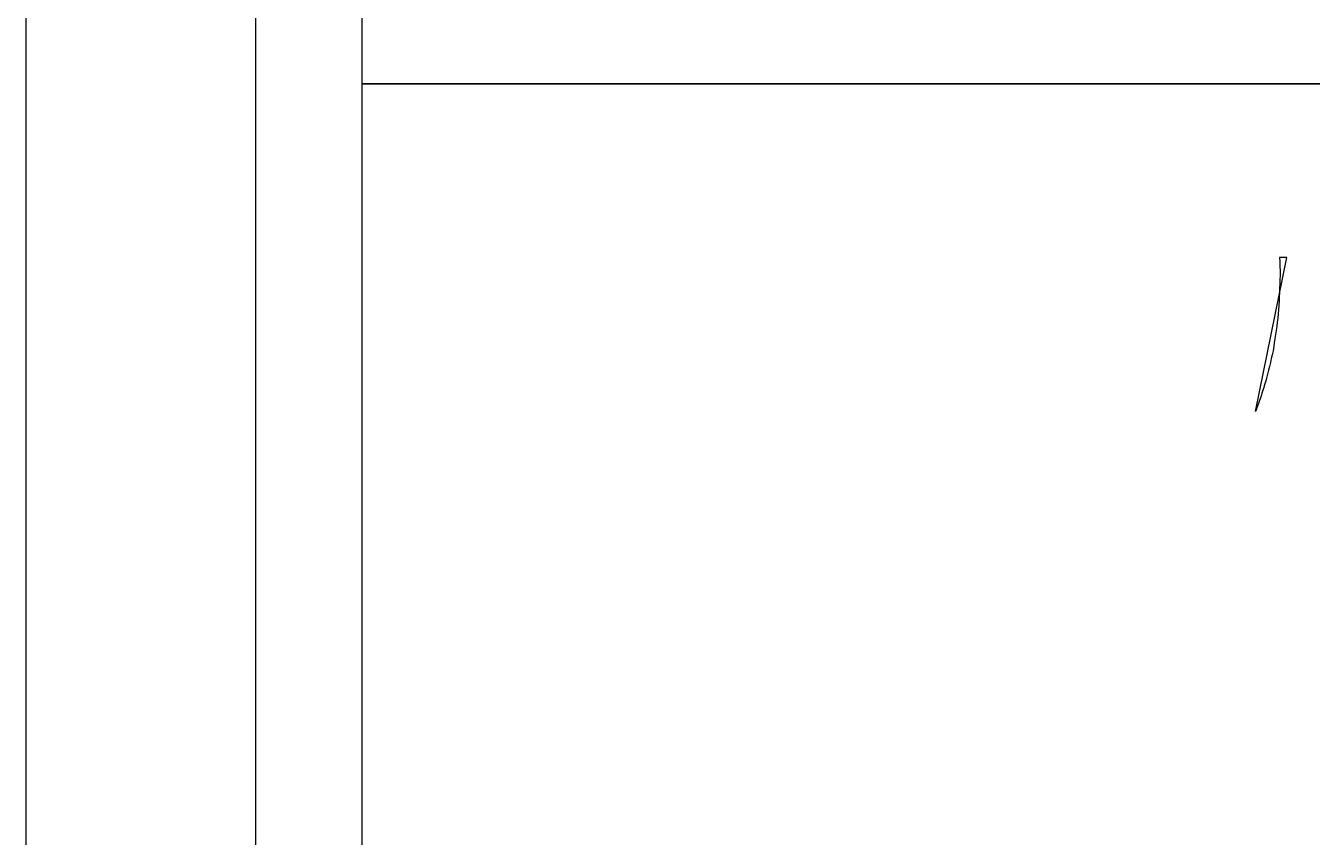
# Model space of a CAD drawing. Header units: centimetres. Extents: x -27 to -9, y -0.6 to 9.
# Drawn here: x -18.375 to -17.723, y 5.244 to 5.654 of the extents above; entities that cross this region are included whole.
import ezdxf

# ---------------------------------------------------------------- set-up
doc = ezdxf.new("R2010")
doc.units = ezdxf.units.CM
doc.header["$MEASUREMENT"] = 0
doc.layers.add('layer 1', color=7, linetype='Continuous')

msp = doc.modelspace()

# ---------------------------------------------------------------- linework, layer by layer
at = {"layer": 'layer 1', "color": 39}
for points, knots in [([(-18.37453, 8.99738), (-18.37453, 8.99738), (-8.9959, 8.99738), (-8.9959, 8.99738), (-8.9959, 8.99738), (-8.9959, 8.99738), (-8.9959, 4.42195), (-8.9959, 4.42195), (-8.9959, 4.42195), (-8.9959, 4.42195), (-18.37453, 4.42195), (-18.37453, 4.42195), (-18.37453, 4.42195), (-18.37453, 4.42195), (-18.37453, 8.99738), (-18.37453, 8.99738)], [0, 0, 0, 0, 0.2, 0.2, 0.2, 0.2, 0.4, 0.4, 0.4, 0.4, 0.6, 0.6, 0.6, 0.6, 1, 1, 1, 1]), ([(-18.25833, 8.86746), (-18.25833, 8.86746), (-9.11209, 8.86746), (-9.11209, 8.86746), (-9.11209, 8.86746), (-9.11209, 8.86746), (-9.11209, 4.52442), (-9.11209, 4.52442), (-9.11209, 4.52442), (-9.11209, 4.52442), (-18.25833, 4.52442), (-18.25833, 4.52442), (-18.25833, 4.52442), (-18.25833, 4.52442), (-18.25833, 8.86746), (-18.25833, 8.86746)], [0, 0, 0, 0, 0.2, 0.2, 0.2, 0.2, 0.4, 0.4, 0.4, 0.4, 0.6, 0.6, 0.6, 0.6, 1, 1, 1, 1]), ([(-17.73634, 5.62499), (-17.73634, 5.62499), (-17.58975, 5.62499), (-17.58975, 5.62499), (-17.58975, 5.62499), (-17.58975, 5.62499), (-17.11975, 5.62499), (-17.11975, 5.62499), (-17.11975, 5.62499), (-17.11975, 5.62499), (-17.11975, 6.70971), (-17.11975, 6.70971), (-17.11975, 6.70971), (-17.11975, 6.70971), (-17.58975, 6.70971), (-17.58975, 6.70971), (-17.58975, 6.70971), (-17.58975, 6.70971), (-17.73634, 6.70971), (-17.73634, 6.70971), (-17.73634, 6.70971), (-17.73634, 6.70971), (-18.20428, 6.70971), (-18.20428, 6.70971), (-18.20428, 6.70971), (-18.20428, 6.70971), (-18.20428, 5.62499), (-18.20428, 5.62499), (-18.20428, 5.62499), (-18.20428, 5.62499), (-17.73634, 5.62499), (-17.73634, 5.62499)], [0, 0, 0, 0, 0.111111, 0.111111, 0.111111, 0.111111, 0.222222, 0.222222, 0.222222, 0.222222, 0.333333, 0.333333, 0.333333, 0.333333, 0.444444, 0.444444, 0.444444, 0.444444, 0.555556, 0.555556, 0.555556, 0.555556, 0.666667, 0.666667, 0.666667, 0.666667, 0.777778, 0.777778, 0.777778, 0.777778, 1, 1, 1, 1]), ([(-17.73634, 4.54046), (-17.73634, 4.54046), (-17.58975, 4.54046), (-17.58975, 4.54046), (-17.58975, 4.54046), (-17.58975, 4.54046), (-17.11975, 4.54046), (-17.11975, 4.54046), (-17.11975, 4.54046), (-17.11975, 4.54046), (-17.11975, 5.62499), (-17.11975, 5.62499), (-17.11975, 5.62499), (-17.11975, 5.62499), (-17.58975, 5.62499), (-17.58975, 5.62499), (-17.58975, 5.62499), (-17.58975, 5.62499), (-17.73634, 5.62499), (-17.73634, 5.62499), (-17.73634, 5.62499), (-17.73634, 5.62499), (-18.20428, 5.62499), (-18.20428, 5.62499), (-18.20428, 5.62499), (-18.20428, 5.62499), (-18.20428, 4.54046), (-18.20428, 4.54046), (-18.20428, 4.54046), (-18.20428, 4.54046), (-17.73634, 4.54046), (-17.73634, 4.54046)], [0, 0, 0, 0, 0.111111, 0.111111, 0.111111, 0.111111, 0.222222, 0.222222, 0.222222, 0.222222, 0.333333, 0.333333, 0.333333, 0.333333, 0.444444, 0.444444, 0.444444, 0.444444, 0.555556, 0.555556, 0.555556, 0.555556, 0.666667, 0.666667, 0.666667, 0.666667, 0.777778, 0.777778, 0.777778, 0.777778, 1, 1, 1, 1]), ([(-17.75228, 5.45911), (-17.75228, 5.45911), (-17.75228, 5.45911), (-17.75228, 5.45911), (-17.75228, 5.45911), (-17.75228, 5.45911), (-17.75189, 5.45999), (-17.75189, 5.45999), (-17.75189, 5.45999), (-17.75189, 5.45999), (-17.7515, 5.46097), (-17.7515, 5.46097), (-17.7515, 5.46097), (-17.7515, 5.46097), (-17.7512, 5.46186), (-17.7512, 5.46186), (-17.7512, 5.46186), (-17.7512, 5.46186), (-17.75081, 5.46284), (-17.75081, 5.46284), (-17.75081, 5.46284), (-17.75081, 5.46284), (-17.75051, 5.46373), (-17.75051, 5.46373), (-17.75051, 5.46373), (-17.75051, 5.46373), (-17.75012, 5.46461), (-17.75012, 5.46461), (-17.75012, 5.46461), (-17.75012, 5.46461), (-17.74982, 5.4656), (-17.74982, 5.4656), (-17.74982, 5.4656), (-17.74982, 5.4656), (-17.74953, 5.46658), (-17.74953, 5.46658), (-17.74953, 5.46658), (-17.74953, 5.46658), (-17.74913, 5.46747), (-17.74913, 5.46747), (-17.74913, 5.46747), (-17.74913, 5.46747), (-17.74894, 5.46845), (-17.74894, 5.46845), (-17.74894, 5.46845), (-17.74894, 5.46845), (-17.74864, 5.46934), (-17.74864, 5.46934), (-17.74864, 5.46934), (-17.74864, 5.46934), (-17.74835, 5.47032), (-17.74835, 5.47032), (-17.74835, 5.47032), (-17.74835, 5.47032), (-17.74805, 5.47121), (-17.74805, 5.47121), (-17.74805, 5.47121), (-17.74805, 5.47121), (-17.74776, 5.47219), (-17.74776, 5.47219), (-17.74776, 5.47219), (-17.74776, 5.47219), (-17.74746, 5.47317), (-17.74746, 5.47317), (-17.74746, 5.47317), (-17.74746, 5.47317), (-17.74717, 5.47416), (-17.74717, 5.47416), (-17.74717, 5.47416), (-17.74717, 5.47416), (-17.74687, 5.47514), (-17.74687, 5.47514), (-17.74687, 5.47514), (-17.74687, 5.47514), (-17.74658, 5.47603), (-17.74658, 5.47603), (-17.74658, 5.47603), (-17.74658, 5.47603), (-17.74608, 5.478), (-17.74608, 5.478), (-17.74608, 5.478), (-17.74608, 5.478), (-17.74559, 5.47996), (-17.74559, 5.47996), (-17.74559, 5.47996), (-17.74559, 5.47996), (-17.7451, 5.48183), (-17.7451, 5.48183), (-17.7451, 5.48183), (-17.7451, 5.48183), (-17.74461, 5.4839), (-17.74461, 5.4839), (-17.74461, 5.4839), (-17.74461, 5.4839), (-17.74421, 5.48587), (-17.74421, 5.48587), (-17.74421, 5.48587), (-17.74421, 5.48587), (-17.74372, 5.48783), (-17.74372, 5.48783), (-17.74372, 5.48783), (-17.74372, 5.48783), (-17.74333, 5.4899), (-17.74333, 5.4899), (-17.74333, 5.4899), (-17.74333, 5.4899), (-17.74294, 5.49197), (-17.74294, 5.49197), (-17.74294, 5.49197), (-17.74294, 5.49197), (-17.74274, 5.49393), (-17.74274, 5.49393), (-17.74274, 5.49393), (-17.74274, 5.49393), (-17.74235, 5.496), (-17.74235, 5.496), (-17.74235, 5.496), (-17.74235, 5.496), (-17.74205, 5.49807), (-17.74205, 5.49807), (-17.74205, 5.49807), (-17.74205, 5.49807), (-17.74175, 5.50013), (-17.74175, 5.50013), (-17.74175, 5.50013), (-17.74175, 5.50013), (-17.74146, 5.5022), (-17.74146, 5.5022), (-17.74146, 5.5022), (-17.74146, 5.5022), (-17.74126, 5.50436), (-17.74126, 5.50436), (-17.74126, 5.50436), (-17.74126, 5.50436), (-17.74097, 5.50633), (-17.74097, 5.50633), (-17.74097, 5.50633), (-17.74097, 5.50633), (-17.74077, 5.5085), (-17.74077, 5.5085), (-17.74077, 5.5085), (-17.74077, 5.5085), (-17.74057, 5.51066), (-17.74057, 5.51066), (-17.74057, 5.51066), (-17.74057, 5.51066), (-17.74038, 5.51273), (-17.74038, 5.51273), (-17.74038, 5.51273), (-17.74038, 5.51273), (-17.74028, 5.51489), (-17.74028, 5.51489), (-17.74028, 5.51489), (-17.74028, 5.51489), (-17.74018, 5.51715), (-17.74018, 5.51715), (-17.74018, 5.51715), (-17.74018, 5.51715), (-17.74008, 5.51922), (-17.74008, 5.51922), (-17.74008, 5.51922), (-17.74008, 5.51922), (-17.73998, 5.52148), (-17.73998, 5.52148), (-17.73998, 5.52148), (-17.73998, 5.52148), (-17.73989, 5.52375), (-17.73989, 5.52375), (-17.73989, 5.52375), (-17.73989, 5.52375), (-17.73989, 5.52581), (-17.73989, 5.52581), (-17.73989, 5.52581), (-17.73989, 5.52581), (-17.73979, 5.52807), (-17.73979, 5.52807), (-17.73979, 5.52807), (-17.73979, 5.52807), (-17.73979, 5.53034), (-17.73979, 5.53034), (-17.73979, 5.53034), (-17.73979, 5.53034), (-17.73989, 5.5326), (-17.73989, 5.5326), (-17.73989, 5.5326), (-17.73989, 5.5326), (-17.73989, 5.53486), (-17.73989, 5.53486), (-17.73989, 5.53486), (-17.73989, 5.53486), (-17.73998, 5.53703), (-17.73998, 5.53703), (-17.73998, 5.53703), (-17.73998, 5.53703), (-17.73634, 5.53703), (-17.73634, 5.53703), (-17.73634, 5.53703), (-17.75228, 5.45911), (-17.75228, 5.45911)], [0, 0, 0, 0, 0.02, 0.02, 0.02, 0.02, 0.04, 0.04, 0.04, 0.04, 0.06, 0.06, 0.06, 0.06, 0.08, 0.08, 0.08, 0.08, 0.1, 0.1, 0.1, 0.1, 0.12, 0.12, 0.12, 0.12, 0.14, 0.14, 0.14, 0.14, 0.16, 0.16, 0.16, 0.16, 0.18, 0.18, 0.18, 0.18, 0.2, 0.2, 0.2, 0.2, 0.22, 0.22, 0.22, 0.22, 0.24, 0.24, 0.24, 0.24, 0.26, 0.26, 0.26, 0.26, 0.28, 0.28, 0.28, 0.28, 0.3, 0.3, 0.3, 0.3, 0.32, 0.32, 0.32, 0.32, 0.34, 0.34, 0.34, 0.34, 0.36, 0.36, 0.36, 0.36, 0.38, 0.38, 0.38, 0.38, 0.4, 0.4, 0.4, 0.4, 0.42, 0.42, 0.42, 0.42, 0.44, 0.44, 0.44, 0.44, 0.46, 0.46, 0.46, 0.46, 0.48, 0.48, 0.48, 0.48, 0.5, 0.5, 0.5, 0.5, 0.52, 0.52, 0.52, 0.52, 0.54, 0.54, 0.54, 0.54, 0.56, 0.56, 0.56, 0.56, 0.58, 0.58, 0.58, 0.58, 0.6, 0.6, 0.6, 0.6, 0.62, 0.62, 0.62, 0.62, 0.64, 0.64, 0.64, 0.64, 0.66, 0.66, 0.66, 0.66, 0.68, 0.68, 0.68, 0.68, 0.7, 0.7, 0.7, 0.7, 0.72, 0.72, 0.72, 0.72, 0.74, 0.74, 0.74, 0.74, 0.76, 0.76, 0.76, 0.76, 0.78, 0.78, 0.78, 0.78, 0.8, 0.8, 0.8, 0.8, 0.82, 0.82, 0.82, 0.82, 0.84, 0.84, 0.84, 0.84, 0.86, 0.86, 0.86, 0.86, 0.88, 0.88, 0.88, 0.88, 0.9, 0.9, 0.9, 0.9, 0.92, 0.92, 0.92, 0.92, 0.94, 0.94, 0.94, 0.94, 0.96, 0.96, 0.96, 0.96, 1, 1, 1, 1.079534, 1.079534, 1.079534, 1.079534])]:
    msp.add_open_spline(points, degree=3, knots=knots, dxfattribs=at)

doc.saveas('drawing.dxf')
